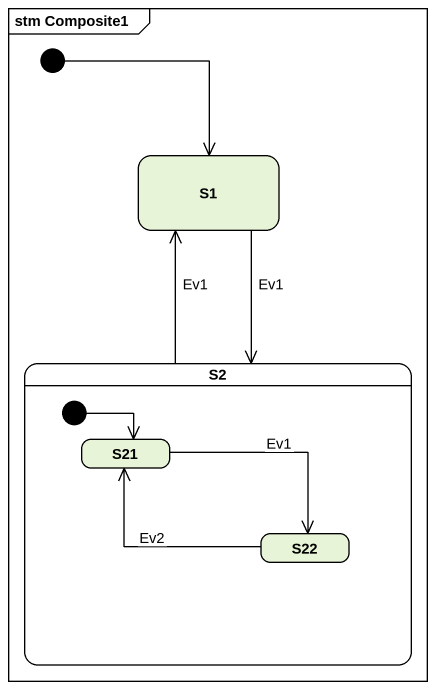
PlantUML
@startuml
mainframe stm Composite1
hide empty description
state S1
state S2 {
  state S21
  state S22
  [*] --> S21
}
[*] --> S1
S1 --> S2 : Ev1
S2 -up-> S1 : Ev1
S21 -right-> S22 : Ev1
S22 -left-> S21 : Ev2
@enduml
